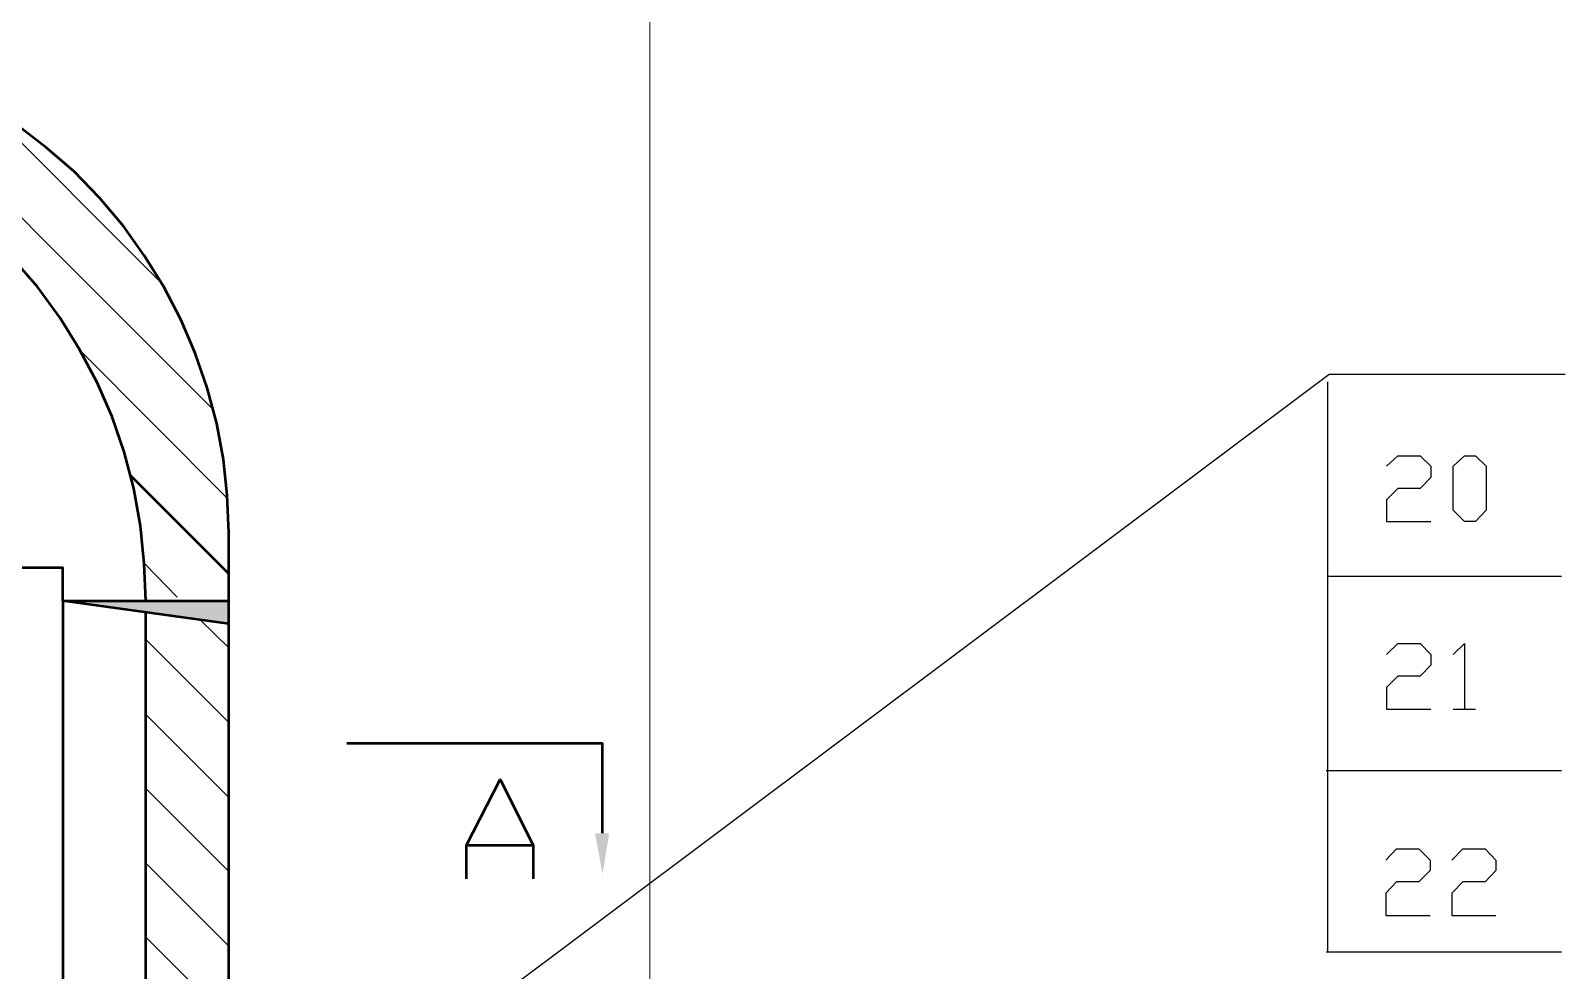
# Model space of a CAD drawing. Header units: millimetres. Extents: x 0 to 841, y 0 to 1189.
# Drawn here: x 301.3 to 388.2, y 865.5 to 918.7 of the extents above; entities that cross this region are included whole.
import ezdxf

# ---------------------------------------------------------------- set-up
doc = ezdxf.new("R2010")
doc.units = ezdxf.units.MM
doc.layers.add('C00-00-00', color=7, linetype='Continuous')
doc.layers.add('CBF-BF-BF', color=7, linetype='Continuous', true_color=0xbfbfbf)

msp = doc.modelspace()

# ---------------------------------------------------------------- hatches: boundary and pattern name
at = {"layer": 'C00-00-00'}
h = msp.add_hatch(color=256, dxfattribs=at)
h.dxf.hatch_style = 2
h.paths.add_polyline_path([(303.149, 886.443772), (312.547, 886.443772), (312.547, 885.131439)])
h = msp.add_hatch(color=256, dxfattribs=at)
h.dxf.hatch_style = 2
h.paths.add_polyline_path([(334.094667, 873.278106), (333.713667, 870.949772), (333.290333, 873.278106)])

# ---------------------------------------------------------------- linework, layer by layer
at = {"layer": 'C00-00-00', "lineweight": 53}
for points in [[(312.547, 890.294694), (312.462333, 892.411361), (312.250667, 894.443361), (311.869667, 896.475361), (311.319333, 898.507361), (310.642, 900.454694), (309.837667, 902.359694), (308.864, 904.222361), (307.763333, 906.000361), (306.578, 907.651361), (305.223333, 909.260028), (303.784, 910.741694), (302.217667, 912.096361), (300.566667, 913.366361), (298.831, 914.509361), (297.010667, 915.483028), (295.105667, 916.372028)], [(307.848, 886.442361), (307.763333, 888.559028), (307.551667, 890.675694), (307.170667, 892.792361), (306.620333, 894.866694), (305.943, 896.856361), (305.096333, 898.803694), (304.080333, 900.708694), (302.979667, 902.486694), (301.709667, 904.222361), (300.312667, 905.831028), (298.788667, 907.355028), (297.18, 908.709694), (295.486667, 909.979694), (293.666333, 911.122694), (291.761333, 912.096361), (289.814, 912.943028)], [(312.547, 887.966361), (307.001333, 893.512028)], [(303.149, 886.442361), (303.149, 888.305028), (295.656, 888.305028)], [(333.713667, 873.276694), (333.713667, 878.356694), (319.235667, 878.356694)], [(326.009, 870.694361), (326.009, 872.599361), (327.914, 876.324694), (329.776667, 872.599361), (329.776667, 870.694361)], [(326.009, 872.599361), (329.776667, 872.599361)]]:
    msp.add_lwpolyline(points, dxfattribs=at)
at = {"layer": 'C00-00-00', "lineweight": 25}
for points in [[(299.466, 842.796694), (374.861667, 899.269361), (388.239, 899.269361)], [(378.121333, 894.062361), (378.756333, 894.655028), (380.026333, 894.655028), (380.619, 894.062361), (380.619, 893.427361), (380.026333, 892.792361), (378.756333, 892.792361), (378.121333, 892.157361), (378.121333, 890.929694), (380.619, 890.929694)], [(378.121333, 883.394361), (378.756333, 884.029361), (380.026333, 884.029361), (380.619, 883.394361), (380.619, 882.801694), (380.026333, 882.166694), (378.756333, 882.166694), (378.121333, 881.531694), (378.121333, 880.304028), (380.619, 880.304028)], [(381.889, 883.394361), (382.524, 884.029361), (382.524, 880.304028)], [(381.889, 880.304028), (383.159, 880.304028)], [(378.079, 871.752694), (378.671667, 872.387694), (379.941667, 872.387694), (380.576667, 871.752694), (380.576667, 871.160028), (379.941667, 870.525028), (378.671667, 870.525028), (378.079, 869.890028), (378.079, 868.620028), (380.576667, 868.620028)], [(381.804333, 871.752694), (382.439333, 872.387694), (383.709333, 872.387694), (384.302, 871.752694), (384.302, 871.160028), (383.709333, 870.525028), (382.439333, 870.525028), (381.804333, 869.890028), (381.804333, 868.620028), (384.302, 868.620028)]]:
    msp.add_lwpolyline(points, dxfattribs=at)
msp.add_lwpolyline([(382.524, 890.929694), (381.889, 891.564694), (381.889, 894.062361), (382.524, 894.655028), (383.159, 894.655028), (383.751667, 894.062361), (383.751667, 891.564694), (383.159, 890.929694)], close=True, dxfattribs=at)
for points in [[(311.658, 897.279694), (311.658, 897.279694), (290.957, 917.980694), (290.957, 917.980694)], [(308.779333, 904.391694), (308.779333, 904.391694), (298.45, 914.721028), (298.45, 914.721028)], [(312.462333, 892.242028), (312.462333, 892.242028), (304.207333, 900.539361), (304.207333, 900.539361)], [(374.777, 898.846028), (374.777, 898.846028), (374.777, 866.545694), (374.777, 866.545694)], [(309.626, 886.654028), (309.626, 886.654028), (307.805667, 888.516694), (307.805667, 888.516694)], [(374.777, 887.839361), (374.777, 887.839361), (388.027333, 887.839361), (388.027333, 887.839361)], [(312.547, 883.775361), (312.547, 883.775361), (310.938333, 885.341694), (310.938333, 885.341694)], [(312.547, 879.542028), (312.547, 879.542028), (307.848, 884.241028), (307.848, 884.241028)], [(312.547, 875.308694), (312.547, 875.308694), (307.848, 880.007694), (307.848, 880.007694)], [(374.692333, 876.832694), (374.692333, 876.832694), (388.027333, 876.832694), (388.027333, 876.832694)], [(312.547, 871.117694), (312.547, 871.117694), (307.848, 875.816694), (307.848, 875.816694)], [(312.547, 866.884361), (312.547, 866.884361), (307.848, 871.583361), (307.848, 871.583361)], [(312.547, 862.693361), (312.547, 862.693361), (307.848, 867.392361), (307.848, 867.392361)], [(388.027333, 866.545694), (388.027333, 866.545694), (374.692333, 866.545694), (374.692333, 866.545694)]]:
    msp.add_open_spline(points, degree=3, dxfattribs=at)
at = {"layer": 'C00-00-00', "lineweight": 53}
for points in [[(312.547, 827.599028), (312.547, 827.599028), (312.547, 890.294694), (312.547, 890.294694)], [(303.149, 886.442361), (303.149, 886.442361), (303.149, 840.849361), (303.149, 840.849361)], [(303.149, 886.442361), (303.149, 886.442361), (307.848, 886.442361), (307.848, 886.442361)], [(312.547, 885.130028), (312.547, 885.130028), (303.149, 886.442361), (303.149, 886.442361)], [(307.848, 886.442361), (307.848, 886.442361), (312.547, 886.442361), (312.547, 886.442361)], [(307.848, 764.903361), (307.848, 764.903361), (307.848, 885.807361), (307.848, 885.807361)]]:
    msp.add_open_spline(points, degree=3, dxfattribs=at)
at = {"layer": 'CBF-BF-BF', "lineweight": 9}
msp.add_lwpolyline([(336.400001, 0), (336.400001, 1189.000035)], dxfattribs=at)

doc.saveas('drawing.dxf')
